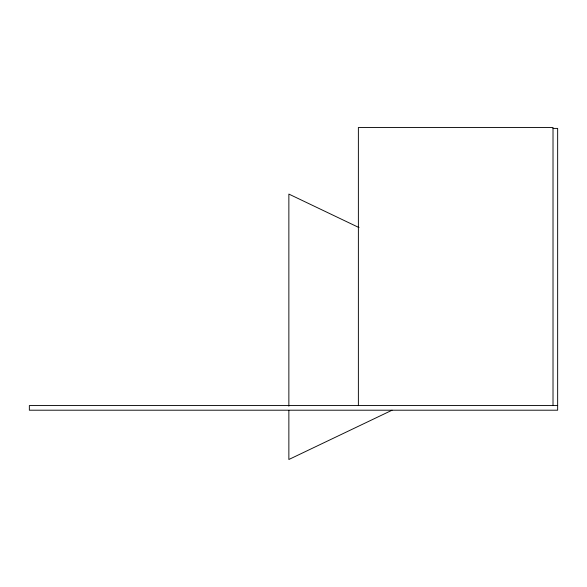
<?xml version="1.0" encoding="UTF-8"?>
<svg xmlns="http://www.w3.org/2000/svg" width="587" height="587" viewBox="0 0 587 587"><rect width="100%" height="100%" fill="white"/><g stroke="black" fill="none" stroke-linecap="round" stroke-linejoin="round"><path stroke-width="0.88" d="M392.05 410.21L288.863 459.489L288.863 410.423M553.013 128.399L557.65 128.399L557.65 410.203L29.35 410.203L29.35 405.566L557.65 405.566M359.031 227.587L288.863 194.077L288.863 406.189M553.013 405.654L553.013 127.511L358.378 127.511L358.378 405.624"/></g></svg>
